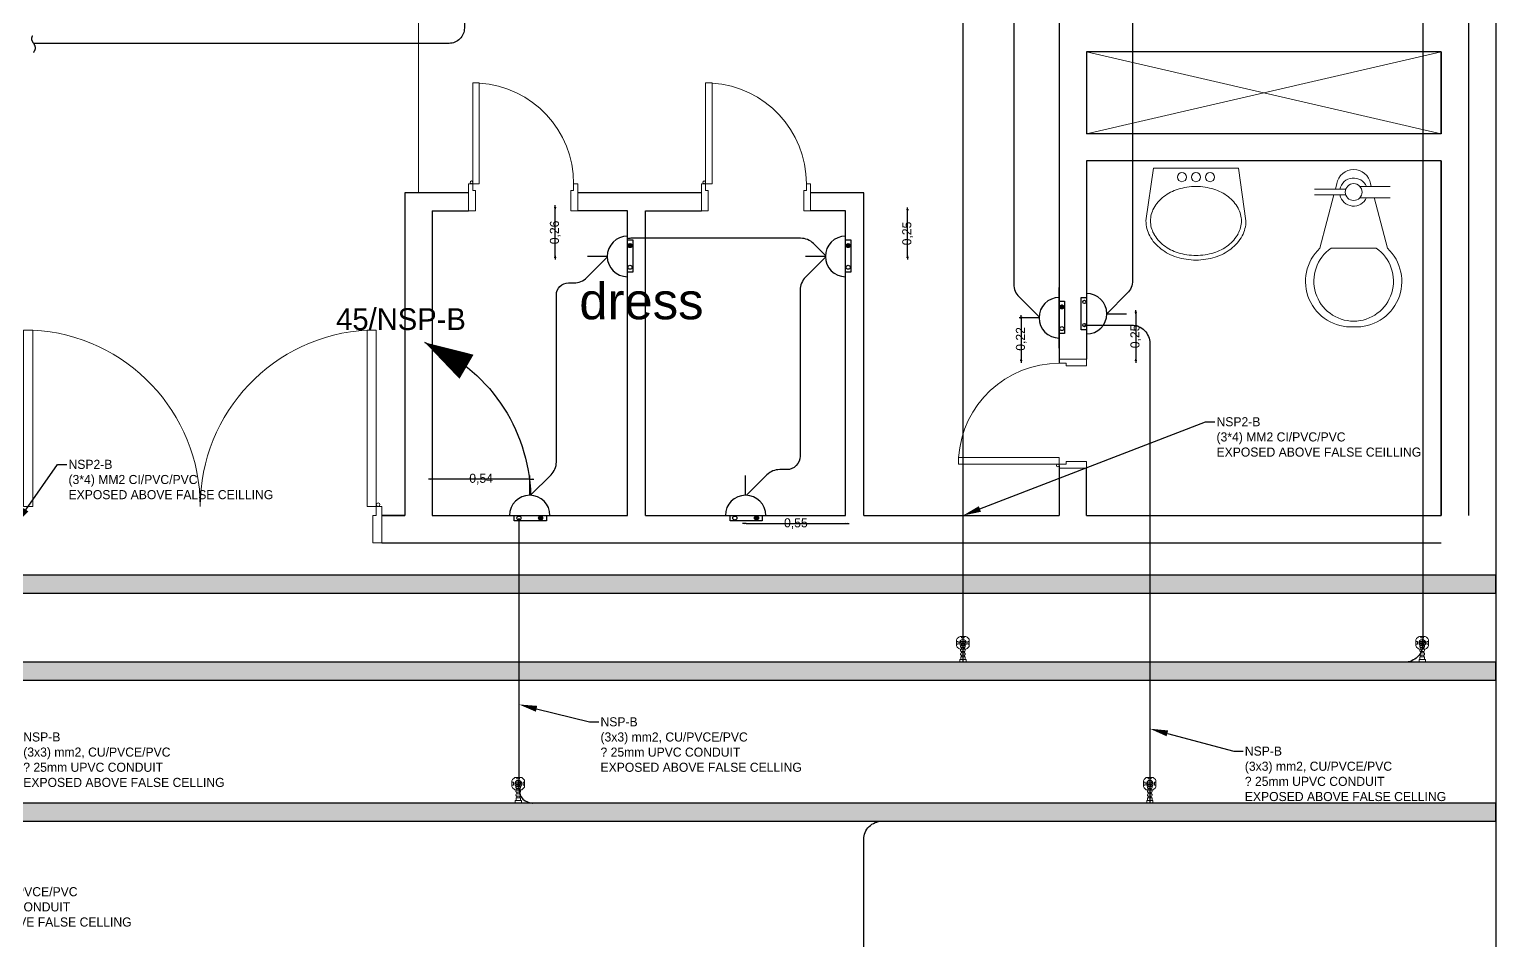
# Model space of a CAD drawing. Extents: x -1451 to 148, y -12854 to 856.
# Drawn here: x 86.36 to 94.46, y 355.94 to 360.95 of the extents above; entities that cross this region are included whole.
import ezdxf
from ezdxf import colors
from ezdxf.entities.mleader import LeaderData, LeaderLine
from ezdxf.enums import TextEntityAlignment as Align
from ezdxf.math import Vec2, Vec3

# ---------------------------------------------------------------- set-up
doc = ezdxf.new("R2010")
doc.units = 0
doc.header["$LTSCALE"] = 0.15
doc.linetypes.add('CONTINOUS', pattern=[0])
doc.linetypes.add('HIDDEN', pattern=[0.375, 0.25, -0.125])
doc.layers.get('0').update_dxf_attribs({"color": 252})
doc.layers.get('Defpoints').update_dxf_attribs({"color": 252})
for name, color, linetype in [('0 BDH', 252, 'Continuous'), ('0 NORMAL WIRING', 252, 'Continuous'), ('0 sockets', 252, 'Continuous'), ('0 TEXTT', 4, 'Continuous'), ('0 TRATS', 252, 'Continuous'), ('0 WIRING 3', 4, 'Continuous'), ('AUTOINCR', 7, 'Continuous'), ('bound', 252, 'Continuous'), ('CPTOOLS-TRAY', 1, 'Continuous'), ('d1', 252, 'Continuous'), ('E-SOCK', 2, 'Continuous'), ('TEXT', 3, 'Continuous'), ('WIRING', 4, 'Continuous')]:
    doc.layers.add(name, color=color, linetype=linetype)
for name, color, linetype, lineweight in [('0 DIM', 6, 'Continuous', 5), ('0 LEGEND', 140, 'Continuous', 0), ('anal', 252, 'Continuous', 20), ('DOOR', 252, 'Continuous', 20), ('EL-PULL BOX-50', 3, 'Continuous', 0), ('FIXT', 252, 'Continuous', 9), ('TMG-LC-ACCEORISE', 1, 'Continuous', 0), ('wall', 252, 'Continuous', 30), ('WC', 252, 'Continuous', 9)]:
    doc.layers.add(name, color=color, linetype=linetype, lineweight=lineweight)
doc.dimstyles.new('ISO-25', dxfattribs={"dimtxt": 0.05, "dimasz": 0.01, "dimexe": 0, "dimexo": 0, "dimtad": 0, "dimtoh": 1, "dimtxsty": 'Standard', "dimblk": 'CLOSED', "dimcen": 2.5, "dimse1": 1, "dimse2": 1, "dimclrd": 1, "dimadec": 0, "dimazin": 0, "dimtfac": 1, "dimtix": 1, "dimtmove": 1, "dimatfit": 0, "dimfxl": 1, "dimarcsym": 0})

# ---------------------------------------------------------------- blocks, each defined once
blk = doc.blocks.new('ARCH')
at = {"layer": 'anal'}
for p, q in [((88.5, 362.325), (88.5, 360.05)), ((94.125, 360.825), (92.175, 360.375)), ((92.175, 360.825), (94.125, 360.375))]:
    blk.add_line(p, q, dxfattribs=at)
at = {"layer": 'bound', "color": 2}
blk.add_lwpolyline([(91.9019, 377.3479), (94.4258, 377.3479), (94.4258, 312.7217), (-14.9939, 312.7217), (-14.9939, 377.0896), (94.6391, 377.0896)], dxfattribs=at)
at = {"layer": 'DOOR'}
for p, q in [((88.799, 360.655), (88.835, 360.655)), ((88.799, 360.1), (88.799, 360.655)), ((88.835, 360.655), (88.835, 360.1)), ((90.0796, 360.655), (90.1157, 360.655)), ((90.0796, 360.1), (90.0796, 360.655)), ((90.1157, 360.655), (90.1157, 360.1)), ((88.7765, 360.1), (88.7765, 359.95)), ((88.799, 360.1), (88.7765, 360.1)), ((88.799, 360.0625), (88.799, 360.1)), ((88.835, 360.1), (88.799, 360.1)), ((88.814, 360.0625), (88.799, 360.0625)), ((88.814, 359.95), (88.814, 360.0625)), ((89.339, 360.0625), (89.354, 360.0625)), ((89.339, 359.95), (89.339, 360.0625)), ((89.354, 360.0625), (89.354, 360.1)), ((89.354, 360.1), (89.3765, 360.1)), ((89.3765, 360.1), (89.3765, 359.95)), ((90.0571, 360.1), (90.0571, 359.95)), ((90.0796, 360.1), (90.0571, 360.1)), ((90.0796, 360.0625), (90.0796, 360.1)), ((90.1157, 360.1), (90.0796, 360.1)), ((90.0946, 360.0625), (90.0796, 360.0625)), ((90.0946, 359.95), (90.0946, 360.0625)), ((90.6196, 360.0625), (90.6346, 360.0625)), ((90.6196, 359.95), (90.6196, 360.0625)), ((90.6346, 360.0625), (90.6346, 360.1)), ((90.6346, 360.1), (90.6571, 360.1)), ((90.6571, 360.1), (90.6571, 359.95)), ((88.7765, 359.95), (88.814, 359.95)), ((89.3765, 359.95), (89.339, 359.95)), ((90.0571, 359.95), (90.0946, 359.95)), ((90.6571, 359.95), (90.6196, 359.95)), ((92.025, 359.1352), (92.175, 359.1352)), ((92.025, 359.1127), (92.025, 359.1352)), ((92.0625, 359.1127), (92.025, 359.1127)), ((92.0625, 359.0977), (92.0625, 359.1127)), ((92.175, 359.0977), (92.0625, 359.0977)), ((92.175, 359.1352), (92.175, 359.0977)), ((91.47, 358.5937), (92.025, 358.5937)), ((91.47, 358.5577), (91.47, 358.5937)), ((92.025, 358.5937), (92.025, 358.5577)), ((92.025, 358.5577), (91.47, 358.5577)), ((92.0625, 358.5577), (92.025, 358.5577)), ((92.025, 358.5577), (92.025, 358.5352)), ((92.025, 358.5352), (92.175, 358.5352)), ((92.0625, 358.5727), (92.0625, 358.5577)), ((92.175, 358.5727), (92.0625, 358.5727)), ((92.175, 358.5352), (92.175, 358.5727))]:
    blk.add_line(p, q, dxfattribs=at)
for points in [[(86.3287, 358.325), (86.3287, 359.295), (86.3787, 359.295), (86.3787, 358.325)], [(88.2687, 358.325), (88.2687, 359.295), (88.2187, 359.295), (88.2187, 358.325)], [(88.2687, 358.325), (88.2987, 358.325), (88.2987, 358.125), (88.2487, 358.125), (88.2487, 358.275), (88.2687, 358.275)]]:
    blk.add_lwpolyline(points, close=True, dxfattribs=at)
blk.add_circle((88.2787, 358.335), 0.01, dxfattribs=at)
for centre, start, end in [((86.3287, 358.325), 0, 87.04922), ((88.2713, 358.325), 92.95078, 180)]:
    blk.add_arc(centre, 0.9713, start, end, dxfattribs=at)
for centre, major_axis, start_param, end_param in [((88.799, 360.1), (-0.3924, 0.3924), 3.926991, 5.432806), ((90.0796, 360.1), (-0.3924, 0.3924), 3.926991, 5.432806), ((88.7915, 360.1075), (0.0053, 0.0053), 5.497787, 11.780972), ((90.0721, 360.1075), (0.0053, 0.0053), 5.497787, 11.780972), ((92.025, 358.5577), (-0.3924, 0.3924), -0.785398, 0.720417), ((92.0175, 358.5502), (0.0053, 0.0053), 0.785398, 7.068583)]:
    blk.add_ellipse(centre, major_axis=major_axis, ratio=1, start_param=start_param, end_param=end_param, dxfattribs=at)
at = {"layer": 'FIXT'}
for p, q in [((92.5017, 359.8951), (92.5428, 360.186)), ((92.5428, 360.186), (93.0106, 360.186)), ((93.0517, 359.8951), (93.0106, 360.186))]:
    blk.add_line(p, q, dxfattribs=at)
for centre in [(92.6993, 360.1363), (92.7767, 360.1363), (92.854, 360.1363)]:
    blk.add_circle(centre, 0.025, dxfattribs=at)
for centre, radius, start, end in [((92.7553, 359.8246), 0.257, 107.45924, 127.2098), ((92.7767, 359.7567), 0.3282, 90, 107.45924), ((92.7767, 359.7567), 0.3282, 72.54076, 90), ((92.798, 359.8246), 0.257, 52.7902, 72.54076), ((92.7226, 359.8677), 0.2029, 127.2098, 151.38698), ((92.8307, 359.8677), 0.2029, 28.61302, 52.7902), ((92.6724, 359.8951), 0.1707, 180, 208.61302), ((92.6724, 359.8951), 0.1457, 151.38698, 180), ((92.6724, 359.8951), 0.1457, 180, 208.61302), ((92.8809, 359.8951), 0.1457, 0, 28.61302), ((92.8809, 359.8951), 0.1457, 331.38698, 360), ((92.8809, 359.8951), 0.1707, 331.38698, 360), ((92.7226, 359.9224), 0.2279, 208.61302, 232.7902), ((92.7226, 359.9224), 0.2029, 208.61302, 232.7902), ((92.8307, 359.9224), 0.2029, 307.2098, 331.38698), ((92.8307, 359.9224), 0.2279, 307.2098, 331.38698), ((92.7553, 359.9655), 0.282, 232.7902, 252.54076), ((92.7553, 359.9655), 0.257, 232.7902, 252.54076), ((92.798, 359.9655), 0.257, 287.45924, 307.2098), ((92.798, 359.9655), 0.282, 287.45924, 307.2098), ((92.7767, 360.0334), 0.3532, 252.54076, 270), ((92.7767, 360.0334), 0.3282, 252.54076, 270), ((92.7767, 360.0334), 0.3282, 270, 287.45924), ((92.7767, 360.0334), 0.3532, 270, 287.45924)]:
    blk.add_arc(centre, radius, start, end, dxfattribs=at)
at = {"layer": 'wall'}
for p, q in [((94.275, 362.925), (94.275, 358.275)), ((92.025, 361.602), (92.025, 359.1127)), ((92.175, 360.825), (92.175, 360.375)), ((94.125, 360.825), (92.175, 360.825)), ((94.125, 360.825), (94.125, 360.375)), ((94.125, 360.375), (94.125, 360.825)), ((94.125, 360.375), (94.125, 360.825)), ((94.125, 360.375), (92.175, 360.375)), ((94.125, 360.225), (92.175, 360.225)), ((92.175, 360.225), (92.175, 359.1352)), ((94.125, 358.275), (94.125, 360.225)), ((94.125, 358.275), (94.125, 360.225)), ((94.125, 360.225), (94.125, 358.275)), ((94.125, 360.225), (94.125, 358.275)), ((88.7767, 360.05), (88.425, 360.05)), ((88.425, 360.05), (88.425, 358.275)), ((90.0571, 360.05), (89.3765, 360.05)), ((90.95, 360.05), (90.6571, 360.05)), ((90.95, 358.275), (90.95, 360.05)), ((88.575, 359.95), (88.575, 358.275)), ((88.575, 359.95), (88.7765, 359.95)), ((89.65, 359.95), (89.3765, 359.95)), ((89.65, 358.275), (89.65, 359.95)), ((89.75, 358.275), (89.75, 359.95)), ((89.75, 359.95), (90.0571, 359.95)), ((90.85, 359.95), (90.6571, 359.95)), ((90.85, 358.275), (90.85, 359.95)), ((94.125, 358.275), (94.125, 359.925)), ((92.025, 358.5502), (92.025, 358.275)), ((92.175, 358.275), (92.175, 358.5352)), ((88.425, 358.275), (88.2987, 358.275)), ((88.2987, 358.275), (88.425, 358.275)), ((88.575, 358.275), (89.65, 358.275)), ((88.575, 358.275), (89.65, 358.275)), ((89.75, 358.275), (90.85, 358.275)), ((89.75, 358.275), (90.85, 358.275)), ((90.95, 358.275), (92.025, 358.275)), ((90.95, 358.275), (92.025, 358.275)), ((92.175, 358.275), (94.125, 358.275)), ((92.175, 358.275), (94.125, 358.275)), ((88.2987, 358.125), (94.125, 358.125)), ((88.2987, 358.125), (89.325, 358.125)), ((89.475, 358.125), (94.125, 358.125))]:
    blk.add_line(p, q, dxfattribs=at)
at = {"layer": 'WC'}
for p, q in [((93.6008, 360.0696), (93.4278, 360.0696)), ((93.5514, 360.1005), (93.5433, 360.0694)), ((93.6781, 360.0851), (93.8448, 360.0851)), ((93.7367, 360.1005), (93.7408, 360.0847)), ((93.4278, 360.0387), (93.6008, 360.0387)), ((93.5352, 360.0385), (93.4587, 359.7453)), ((93.8448, 360.0233), (93.6786, 360.0233)), ((93.7568, 360.0235), (93.8294, 359.7453)), ((93.5205, 359.7453), (93.7676, 359.7453))]:
    blk.add_line(p, q, dxfattribs=at)
blk.add_circle((93.644, 360.0542), 0.0463, dxfattribs=at)
for centre, radius, start, end in [((93.644, 360.0835), 0.0942, 10.38886, 169.6111), ((93.644, 360.0542), 0.0772, 22.85047, 168.577), ((93.644, 360.0542), 0.0772, 191.8763, 336.5863), ((93.6293, 359.5625), 0.25, 133.0172, 273.38), ((93.6452, 359.5639), 0.2201, 124.5054, 269.7), ((93.6429, 359.5639), 0.2201, 270.3, 55.49457), ((93.6588, 359.5625), 0.25, 266.62, 46.98278)]:
    blk.add_arc(centre, radius, start, end, dxfattribs=at)
at = {"layer": 'd1', "insert": (89.3852, 359.5545), "char_height": 0.2, "width": 2.4256, "attachment_point": 1}
blk.add_mtext('{\\fArial|b0|i0|c0|p34;dress}', dxfattribs=at)
blk = doc.blocks.new('s')
at = {"layer": '0 BDH', "linetype": 'ByBlock'}
h = blk.add_hatch(dxfattribs=at)
h.set_pattern_fill('ANGLE', color=2)
h.set_pattern_definition([(0, (-147.759, -393.318), (0, 6.985), [5.08, -1.905]), (90, (-147.759, -393.318), (-6.985, 4e-16), [5.08, -1.905])])
h.paths.add_polyline_path([(0.0729, 0.0022, 1), (0.0545, 0.0022, 1)])
at = {"layer": '0 BDH', "color": 6, "linetype": 'ByBlock'}
blk.add_lwpolyline([(-0.0887, 0.015), (0.0887, 0.015), (0.0887, -0.015), (-0.0887, -0.015)], close=True, dxfattribs=at)
for centre in [(-0.0637, 0.0022), (0.0637, 0.0022)]:
    blk.add_circle(centre, 0.00918, dxfattribs=at)
blk = doc.blocks.new('WATHERPROOF SOCKER S.PH')
at = {"layer": 'E-SOCK', "color": 6}
for p, q in [((0, 0.1114), (0, 0.2201)), ((-0.1671, 0), (0.1671, 0))]:
    blk.add_line(p, q, dxfattribs=at)
blk.add_arc((0, 0), 0.1114, 0, 180, dxfattribs=at)
at = {"layer": '0 BDH', "color": 6, "linetype": 'ByBlock'}
blk.add_blockref('s', (-0.0007, -0.0144), dxfattribs=at)
blk = doc.blocks.new('*U293')
at = {"linetype": 'ByBlock'}
h = blk.add_hatch(dxfattribs=at)
h.set_pattern_fill('ANGLE', color=2)
h.set_pattern_definition([(0, (-301.6926, 2.516), (0, 6.985), [5.08, -1.905]), (90, (-301.6926, 2.516), (-6.985, 4e-16), [5.08, -1.905])])
h.paths.add_polyline_path([(87, -25, 1), (127, -25, 1)])
at = {"color": 6, "linetype": 'ByBlock'}
blk.add_lwpolyline([(-154, 0), (164, 0), (164, -52), (-154, -52)], close=True, dxfattribs=at)
for centre in [(-107, -25), (107, -25)]:
    blk.add_circle(centre, 20.1, dxfattribs=at)
at = {"layer": 'E-SOCK'}
for p, q in [((0, 200), (0, 395)), ((-300, 0), (300, 0))]:
    blk.add_line(p, q, dxfattribs=at)
blk.add_arc((0, 0), 200, 0, 180, dxfattribs=at)
blk = doc.blocks.new('*U64')
at = {"transparency": 33554687}
blk.add_line((-558.4, 70.7), (-626.2, 129.6), dxfattribs=at)
blk.add_lwpolyline([(-626.2, 129.6, 0, 96, 0), (-492.9, 30.1, 96, 96, 0)], format="xyseb", dxfattribs=at)
at = {"ltscale": 0.2, "transparency": 33554687}
blk.add_arc((-214.3, 542.2), 583, 225.0509, 291.5678, dxfattribs=at)
blk = doc.blocks.new('N')
at = {"layer": 'TEXT', "transparency": 33554687, "xscale": -0.0016, "yscale": 0.0016, "zscale": 0.0016, "rotation": 68.01807446485657}
blk.add_blockref('*U64', (0, 0), dxfattribs=at)
blk = doc.blocks.new('*U204')
at = {"layer": 'CPTOOLS-TRAY'}
h = blk.add_hatch(dxfattribs=at)
h.set_pattern_fill('HEX', color=0, scale=0.005)
h.paths.add_polyline_path([(0.05, 29.2286), (-0.05, 29.2286), (-0.05, 0), (0.05, 0)])
at = {"layer": 'CPTOOLS-TRAY', "color": 0}
blk.add_lwpolyline([(0.05, 29.2286), (-0.05, 29.2286), (-0.05, 0), (0.05, 0)], close=True, dxfattribs=at)
blk = doc.blocks.new('K7X7X1U5B4')
at = {"layer": '0 TRATS', "color": 0, "linetype": 'ByBlock', "rotation": 90}
blk.add_blockref('*U204', (94.4258, 357.8975), dxfattribs=at)
blk = doc.blocks.new('*U238')
at = {"layer": 'CPTOOLS-TRAY'}
h = blk.add_hatch(dxfattribs=at)
h.set_pattern_fill('HEX', color=0, scale=0.005)
h.paths.add_polyline_path([(0.05, 29.9973), (-0.05, 29.9973), (-0.05, 0), (0.05, 0)])
at = {"layer": 'CPTOOLS-TRAY', "color": 0}
blk.add_lwpolyline([(0.05, 29.9973), (-0.05, 29.9973), (-0.05, 0), (0.05, 0)], close=True, dxfattribs=at)
blk = doc.blocks.new('C5A2A8X4T8')
at = {"layer": '0 TRATS', "color": 0, "linetype": 'ByBlock', "rotation": 90}
blk.add_blockref('*U238', (94.4258, 357.4188), dxfattribs=at)
blk = doc.blocks.new('*U257')
at = {"layer": 'CPTOOLS-TRAY'}
h = blk.add_hatch(dxfattribs=at)
h.set_pattern_fill('HEX', color=0, scale=0.005)
h.paths.add_polyline_path([(0.05, 30.6426), (-0.05, 30.6426), (-0.05, 0), (0.05, 0)])
at = {"layer": 'CPTOOLS-TRAY', "color": 0}
blk.add_lwpolyline([(0.05, 30.6426), (-0.05, 30.6426), (-0.05, 0), (0.05, 0)], close=True, dxfattribs=at)
blk = doc.blocks.new('W2J0O4G0K3')
at = {"layer": '0 TRATS', "color": 0, "linetype": 'ByBlock', "rotation": 90}
blk.add_blockref('*U257', (94.4258, 356.6437), dxfattribs=at)
blk = doc.blocks.new('endtick', base_point=(-3267.27, -69559.4))
at = {"layer": 'WIRING', "color": 2, "linetype": 'HIDDEN'}
blk.add_spline([(-3267.27, -69509.4), (-3276.985, -69534.4), (-3267.27, -69559.4), (-3256.425, -69584.4), (-3267.27, -69609.4)], degree=3, dxfattribs=at)
blk = doc.blocks.new('JUNCTION BOX 2')
at = {"layer": 'TMG-LC-ACCEORISE', "color": 1, "ltscale": 0.4}
blk.add_lwpolyline([(-27, -85), (27, -85, 0.198912), (40, -79), (54, -66, 0.198912), (59, -53), (59, 2, 0.198912), (54, 15), (40, 28, 0.198912), (27, 34), (-27, 34, 0.198912), (-40, 28), (-54, 15, 0.198912), (-60, 2), (-60, -25), (-60, -53, 0.198912), (-54, -66), (-40, -79, 0.198912)], format="xyb", close=True, dxfattribs=at)
for points in [[(-14, 34), (12, 34), (12, 20), (-14, 20)], [(-60, -12), (-60, -39), (-45, -39), (-45, -12)], [(-14, -85), (12, -85), (12, -71), (-14, -71)], [(59, -12), (59, -39), (45, -39), (45, -12)]]:
    blk.add_lwpolyline(points, close=True, dxfattribs=at)
at = {"layer": 'TMG-LC-ACCEORISE', "color": 1}
for points in [[(0, 7), (0, -58)], [(-32, -25), (32, -25)]]:
    blk.add_lwpolyline(points, dxfattribs=at)
blk.add_circle((0, -25), 32.2, dxfattribs=at)
blk = doc.blocks.new('EMT CON. ADAPTER')
at = {"linetype": 'CONTINOUS'}
for points in [[(-60, 25), (-60, -25), (-30, -25), (-30, 25)], [(0, 35), (-30, 35), (-30, -35), (0, -35)]]:
    blk.add_lwpolyline(points, close=True, dxfattribs=at)
blk = doc.blocks.new('WERG')
at = {"layer": '0 LEGEND', "color": 1, "ltscale": 0.05}
for p, q in [((-43, 16), (-43, -16)), ((-27, 26), (-33, 26)), ((-17, 17), (0, 17)), ((-17, -16), (-17, 16)), ((-33, -26), (-27, -26)), ((-17, -17), (0, -17))]:
    blk.add_line(p, q, dxfattribs=at)
for centre, start, end in [((-33, 16), 90.0002, 180.0002), ((-27, 16), 0.0002, 90.0002), ((-33, -16), 180.0002, 270.0002), ((-27, -16), 270.0002, 0.0002)]:
    blk.add_arc(centre, 10, start, end, dxfattribs=at)
blk = doc.blocks.new('*U304')
at = {"layer": '0 LEGEND', "ltscale": 0.05}
for p in [(-189, 0), (-146, 0), (-103, 0), (-60, 0)]:
    blk.add_blockref('WERG', p, dxfattribs=at)
at = {"layer": '0 LEGEND', "ltscale": 0.05, "xscale": -1, "rotation": 180}
blk.add_blockref('EMT CON. ADAPTER', (0, 0), dxfattribs=at)
blk = doc.blocks.new('DD')
at = {"layer": 'EL-PULL BOX-50', "extrusion": (-3.54521e-15, -0.013854, 0.999904), "xscale": -0.002311763713811701, "yscale": 0.002311763713811701, "zscale": 0.002311763713811699, "rotation": 180}
blk.add_blockref('JUNCTION BOX 2', (0, 0.367, -0.001), dxfattribs=at)
at = {"layer": 'EL-PULL BOX-50', "xscale": -0.001964999156739888, "yscale": 0.001964999156739888, "zscale": 0.001964999156739888, "rotation": 90}
blk.add_blockref('*U304', (0, 0), dxfattribs=at)
blk = doc.blocks.new('_Closed')
at = {"color": 0, "linetype": 'ByBlock', "lineweight": -2}
for p, q in [((-1, 0.17), (0, 0)), ((-1, 0.17), (-1, -0.17)), ((0, 0), (-1, -0.17)), ((0, 0), (-1, 0))]:
    blk.add_line(p, q, dxfattribs=at)
blk = doc.blocks.new('*D330')
at = {"layer": '0 DIM', "color": 1, "linetype": 'ByBlock', "lineweight": -2, "transparency": 16777216}
for p, q in [((92.4456, 359.3952), (92.4456, 359.4052)), ((92.4456, 359.3852), (92.4456, 359.1352)), ((92.4456, 359.1252), (92.4456, 359.1152))]:
    blk.add_line(p, q, dxfattribs=at)
at = {"layer": 'Defpoints', "color": 0, "linetype": 'ByBlock', "transparency": 16777216}
for p in [(92.1606, 359.3852), (92.1606, 359.1352), (92.4456, 359.1352)]:
    blk.add_point(p, dxfattribs=at)
at = {"layer": '0 DIM', "color": 1, "linetype": 'ByBlock', "lineweight": -2, "transparency": 16777216, "xscale": 0.01, "yscale": 0.01, "zscale": 0.01}
for p, rotation in [((92.4456, 359.3852), 270), ((92.4456, 359.1352), 90)]:
    blk.add_blockref('_Closed', p, dxfattribs=dict(at, rotation=rotation))
at = {"layer": '0 DIM', "color": 0, "linetype": 'ByBlock', "transparency": 16777216, "insert": (92.4456, 359.2602), "char_height": 0.05, "attachment_point": 5, "rotation": 90}
blk.add_mtext('0,25', dxfattribs=at)
blk = doc.blocks.new('*D331')
at = {"layer": '0 DIM', "color": 1, "linetype": 'ByBlock', "lineweight": -2, "transparency": 16777216}
for p, q in [((91.8159, 359.3676), (91.8159, 359.3776)), ((91.8159, 359.3576), (91.8159, 359.1352)), ((91.8159, 359.1252), (91.8159, 359.1152))]:
    blk.add_line(p, q, dxfattribs=at)
at = {"layer": 'Defpoints', "color": 0, "linetype": 'ByBlock', "transparency": 16777216}
for p in [(92.0394, 359.3576), (91.8159, 359.1352), (92.0394, 359.1352)]:
    blk.add_point(p, dxfattribs=at)
at = {"layer": '0 DIM', "color": 1, "linetype": 'ByBlock', "lineweight": -2, "transparency": 16777216, "xscale": 0.01, "yscale": 0.01, "zscale": 0.01}
for p, rotation in [((91.8159, 359.3576), 270), ((91.8159, 359.1352), 90)]:
    blk.add_blockref('_Closed', p, dxfattribs=dict(at, rotation=rotation))
at = {"layer": '0 DIM', "color": 0, "linetype": 'ByBlock', "transparency": 16777216, "insert": (91.8159, 359.2464), "char_height": 0.05, "attachment_point": 5, "rotation": 90}
blk.add_mtext('0,22', dxfattribs=at)
blk = doc.blocks.new('*D332')
at = {"layer": '0 DIM', "color": 1, "linetype": 'ByBlock', "lineweight": -2, "transparency": 16777216}
for p, q in [((91.1909, 359.96), (91.1909, 359.97)), ((91.1909, 359.7027), (91.1909, 359.95)), ((91.1909, 359.6927), (91.1909, 359.6827))]:
    blk.add_line(p, q, dxfattribs=at)
at = {"layer": 'Defpoints', "color": 0, "linetype": 'ByBlock', "transparency": 16777216}
for p in [(90.85, 359.95), (91.1909, 359.95), (90.8645, 359.7027)]:
    blk.add_point(p, dxfattribs=at)
at = {"layer": '0 DIM', "color": 1, "linetype": 'ByBlock', "lineweight": -2, "transparency": 16777216, "xscale": 0.01, "yscale": 0.01, "zscale": 0.01}
for p, rotation in [((91.1909, 359.95), 270), ((91.1909, 359.7027), 90)]:
    blk.add_blockref('_Closed', p, dxfattribs=dict(at, rotation=rotation))
at = {"layer": '0 DIM', "color": 0, "linetype": 'ByBlock', "transparency": 16777216, "insert": (91.1909, 359.8263), "char_height": 0.05, "attachment_point": 5, "rotation": 90}
blk.add_mtext('0,25', dxfattribs=at)
blk = doc.blocks.new('*D333')
at = {"layer": '0 DIM', "color": 1, "linetype": 'ByBlock', "lineweight": -2, "transparency": 16777216}
for p, q in [((90.2927, 358.2305), (90.2827, 358.2305)), ((90.3027, 358.2305), (90.85, 358.2305)), ((90.86, 358.2305), (90.87, 358.2305))]:
    blk.add_line(p, q, dxfattribs=at)
at = {"layer": 'Defpoints', "color": 0, "linetype": 'ByBlock', "transparency": 16777216}
for p in [(90.85, 358.275), (90.3027, 358.2605), (90.85, 358.2305)]:
    blk.add_point(p, dxfattribs=at)
at = {"layer": '0 DIM', "color": 1, "linetype": 'ByBlock', "lineweight": -2, "transparency": 16777216, "xscale": 0.01, "yscale": 0.01, "zscale": 0.01}
blk.add_blockref('_Closed', (90.3027, 358.2305), dxfattribs=at)
at = {"layer": '0 DIM', "color": 1, "linetype": 'ByBlock', "lineweight": -2, "transparency": 16777216, "xscale": 0.01, "yscale": 0.01, "zscale": 0.01, "rotation": 180}
blk.add_blockref('_Closed', (90.85, 358.2305), dxfattribs=at)
at = {"layer": '0 DIM', "color": 0, "linetype": 'ByBlock', "transparency": 16777216, "insert": (90.5763, 358.2305), "char_height": 0.05, "attachment_point": 5}
blk.add_mtext('0,55', dxfattribs=at)
blk = doc.blocks.new('*D334')
at = {"layer": '0 DIM', "color": 1, "linetype": 'ByBlock', "lineweight": -2, "transparency": 16777216}
for p, q in [((89.253, 359.9717), (89.253, 359.9817)), ((89.253, 359.7027), (89.253, 359.9617)), ((89.253, 359.6927), (89.253, 359.6827))]:
    blk.add_line(p, q, dxfattribs=at)
at = {"layer": 'Defpoints', "color": 0, "linetype": 'ByBlock', "transparency": 16777216}
for p in [(89.253, 359.9617), (89.6645, 359.9617), (89.6645, 359.7027)]:
    blk.add_point(p, dxfattribs=at)
at = {"layer": '0 DIM', "color": 1, "linetype": 'ByBlock', "lineweight": -2, "transparency": 16777216, "xscale": 0.01, "yscale": 0.01, "zscale": 0.01}
for p, rotation in [((89.253, 359.9617), 270), ((89.253, 359.7027), 90)]:
    blk.add_blockref('_Closed', p, dxfattribs=dict(at, rotation=rotation))
at = {"layer": '0 DIM', "color": 0, "linetype": 'ByBlock', "transparency": 16777216, "insert": (89.253, 359.8322), "char_height": 0.05, "attachment_point": 5, "rotation": 90}
blk.add_mtext('0,26', dxfattribs=at)
blk = doc.blocks.new('*D335')
at = {"layer": '0 DIM', "color": 1, "linetype": 'ByBlock', "lineweight": -2, "transparency": 16777216}
for p, q in [((88.565, 358.4753), (88.555, 358.4753)), ((89.1152, 358.4753), (88.575, 358.4753)), ((89.1252, 358.4753), (89.1352, 358.4753))]:
    blk.add_line(p, q, dxfattribs=at)
at = {"layer": 'Defpoints', "color": 0, "linetype": 'ByBlock', "transparency": 16777216}
for p in [(88.575, 358.4753), (88.575, 358.275), (89.1152, 358.2605)]:
    blk.add_point(p, dxfattribs=at)
at = {"layer": '0 DIM', "color": 1, "linetype": 'ByBlock', "lineweight": -2, "transparency": 16777216, "xscale": 0.01, "yscale": 0.01, "zscale": 0.01}
blk.add_blockref('_Closed', (88.575, 358.4753), dxfattribs=at)
at = {"layer": '0 DIM', "color": 1, "linetype": 'ByBlock', "lineweight": -2, "transparency": 16777216, "xscale": 0.01, "yscale": 0.01, "zscale": 0.01, "rotation": 180}
blk.add_blockref('_Closed', (89.1152, 358.4753), dxfattribs=at)
at = {"layer": '0 DIM', "color": 0, "linetype": 'ByBlock', "transparency": 16777216, "insert": (88.8451, 358.4753), "char_height": 0.05, "attachment_point": 5}
blk.add_mtext('0,54', dxfattribs=at)

msp = doc.modelspace()

# ---------------------------------------------------------------- linework, layer by layer
at = {"layer": '0 NORMAL WIRING', "color": 3}
for points in [[(91.5951, 362.0723), (91.675, 362.0723, -0.414214), (91.775, 361.9723), (91.775, 359.5478, 0.198912), (91.8043, 359.4771), (91.9137, 359.3676)], [(92.2864, 361.3745), (92.3985, 361.2624, -0.198912), (92.4278, 361.1917), (92.4278, 359.568, -0.198912), (92.3985, 359.4973), (92.2864, 359.3852)], [(88.6114, 361.1875), (88.7235, 361.0754, -0.198912), (88.7528, 361.0047), (88.7528, 360.956, -0.414214), (88.6686, 360.8719), (86.3842, 360.8719)], [(90.7387, 359.705), (90.673, 359.7707, 0.198912), (90.6023, 359.8), (89.6752, 359.8, 0.063666), (89.65, 359.7968, 0.063666)], [(89.1175, 358.3863), (89.2296, 358.4984, 0.198912), (89.2589, 358.5691), (89.2589, 359.4879, -0.414214), (89.3253, 359.5543), (89.3558, 359.5543, 0.198912), (89.4266, 359.5836), (89.5387, 359.6957)], [(90.7387, 359.6957), (90.6293, 359.5863, 0.198912), (90.6, 359.5156), (90.6, 358.6017, -0.414214), (90.526, 358.5277), (90.4878, 358.5277, 0.198912), (90.4171, 358.4984), (90.305, 358.3863)]]:
    msp.add_lwpolyline(points, format="xyb", dxfattribs=at)
at = {"layer": '0 sockets', "color": 4, "linetype": 'ByBlock'}
for points in [[(89.9544, 366.2666), (91.3951, 366.2666, -0.414214), (91.4951, 366.1666), (91.4951, 357.4688)], [(93.6294, 366.2666), (93.925, 366.2666, -0.414214), (94.025, 366.1666), (94.025, 357.5688, -0.414214), (93.925, 357.4688), (93.8317, 357.4688)]]:
    msp.add_lwpolyline(points, format="xyb", dxfattribs=at)
at = {"layer": '0 sockets', "color": 1, "linetype": 'ByBlock'}
for points in [[(92.1628, 359.3222), (92.4228, 359.3222, -0.414214), (92.5228, 359.2222), (92.5228, 356.6937)], [(89.0527, 358.2613), (89.0527, 356.7696, 0.414214), (89.1286, 356.6937), (89.1294, 356.6937)], [(91.1797, 351.6728), (91.05, 351.6728, -0.414214), (90.95, 351.7728), (90.95, 356.4937, -0.414214), (91.05, 356.5937), (91.0879, 356.5937)]]:
    msp.add_lwpolyline(points, format="xyb", dxfattribs=at)

# ---------------------------------------------------------------- block references
at = {"layer": '0 BDH', "color": 6, "linetype": 'ByBlock', "rotation": 45.00000000001058}
msp.add_blockref('N', (89.1175, 358.3863), dxfattribs=at)
at = {"layer": '0 sockets', "color": 3}
msp.add_blockref('ARCH', (0, 0), dxfattribs=at)
at = {"layer": '0 sockets', "color": 3, "xscale": 0.0005570000000000001, "yscale": 0.0005570000000000001, "zscale": 0.0005570000000000001, "rotation": 90}
for p in [(89.65, 359.7), (90.85, 359.7), (92.025, 359.3627)]:
    msp.add_blockref('*U293', p, dxfattribs=at)
at = {"layer": '0 sockets', "color": 3, "rotation": 270}
msp.add_blockref('WATHERPROOF SOCKER S.PH', (92.175, 359.3852), dxfattribs=at)
at = {"layer": '0 sockets', "color": 3}
for p, xscale, yscale, zscale in [((89.1125, 358.275), 0.000557, 0.000557, 0.000557), ((90.3, 358.275), 0.0005570000000000001, 0.0005570000000000001, 0.0005570000000000001)]:
    msp.add_blockref('*U293', p, dxfattribs=dict(at, xscale=xscale, yscale=yscale, zscale=zscale))
at = {"layer": '0 TRATS', "color": 1, "linetype": 'ByBlock'}
msp.add_blockref('W2J0O4G0K3', (0, 0), dxfattribs=at)
at = {"layer": '0 TRATS', "color": 4, "linetype": 'ByBlock'}
msp.add_blockref('C5A2A8X4T8', (0, 0), dxfattribs=at)
at = {"layer": '0 TRATS', "color": 6, "linetype": 'ByBlock'}
msp.add_blockref('K7X7X1U5B4', (0, 0), dxfattribs=at)
at = {"layer": '0 WIRING 3', "color": 6, "linetype": 'ByBlock', "xscale": 0.001, "yscale": 0.001, "zscale": 0.001, "rotation": 179.9999999999972}
msp.add_blockref('endtick', (86.3842, 360.8719), dxfattribs=at)
at = {"layer": '0 WIRING 3', "color": 6, "linetype": 'ByBlock', "xscale": 0.25, "yscale": 0.25, "zscale": 0.25}
for p in [(91.4951, 357.4688), (94.0212, 357.4688), (89.0496, 356.6937), (92.5228, 356.6937)]:
    msp.add_blockref('DD', p, dxfattribs=at)

# ---------------------------------------------------------------- texts
at = {"layer": 'AUTOINCR', "color": 1, "linetype": 'ByBlock'}
msp.add_text('45/NSP-B', height=0.12, dxfattribs=at).set_placement((88.0477, 359.2593), align=Align.BOTTOM_LEFT)

# ---------------------------------------------------------------- dimensions: what is measured, and where the dimension line sits
at = {"layer": '0 DIM', "color": 6, "linetype": 'ByBlock'}
for base, p1, p2, picture, middle in [((89.253, 359.9617), (89.6645, 359.7027), (89.6645, 359.9617), '*D334', (89.253, 359.8322)), ((91.1909, 359.95), (90.8645, 359.7027), (90.85, 359.95), '*D332', (91.1909, 359.8263)), ((92.4456, 359.1352), (92.1606, 359.3852), (92.1606, 359.1352), '*D330', (92.4456, 359.2602)), ((91.8159, 359.1352), (92.0394, 359.3576), (92.0394, 359.1352), '*D331', (91.8159, 359.2464))]:
    dim = msp.add_linear_dim(base=base, p1=p1, p2=p2, angle=90, dimstyle='ISO-25', dxfattribs=at)
    dim.commit()
    dim.dimension.update_dxf_attribs({"geometry": picture, "text_midpoint": middle})
for base, p1, p2, picture, middle in [((88.575, 358.4753), (89.1152, 358.2605), (88.575, 358.275), '*D335', (88.8451, 358.4753)), ((90.85, 358.2305), (90.3027, 358.2605), (90.85, 358.275), '*D333', (90.5763, 358.2305))]:
    dim = msp.add_linear_dim(base=base, p1=p1, p2=p2, dimstyle='ISO-25', dxfattribs=at)
    dim.commit()
    dim.dimension.update_dxf_attribs({"geometry": picture, "text_midpoint": middle})

# ---------------------------------------------------------------- leaders
at = {"layer": '0 TEXTT', "color": 6, "linetype": 'ByBlock'}
ml = msp.add_multileader_mtext('Standard', dxfattribs=at)
ml.set_content('{\\C4;NSP2-B\\P(3*4) MM2 CI/PVC/PVC\\PEXPOSED ABOVE FALSE CEILLING}', color=6)
ml.set_leader_properties(color=4)
ml.build(insert=Vec2(0, 0))
ml.multileader.update_dxf_attribs({"text_right_attachment_type": 6, "dogleg_length": 0.05, "arrow_head_size": 0.1})
ctx = ml.context
ctx.base_point, ctx.char_height, ctx.arrow_head_size, ctx.landing_gap_size = Vec3(92.8797, 358.7908), 0.05, 0.1, 0.01
ctx.right_attachment = 6
notes = []
notes.append((ctx, [(0, (1, 1, 0), (92.8297, 358.7908), (1, 0), 0.05, [(0, [(91.4951, 358.275)], 0, [])])]))
ctx.mtext.insert, ctx.mtext.width, ctx.mtext.flow_direction = Vec3(92.8897, 358.8158), 2.662326, 5
ml = msp.add_multileader_mtext('Standard', dxfattribs=at)
ml.set_content('{\\C4;NSP2-B\\P(3*4) MM2 CI/PVC/PVC\\PEXPOSED ABOVE FALSE CEILLING}', color=6)
ml.set_leader_properties(color=4)
ml.build(insert=Vec2(0, 0))
ml.multileader.update_dxf_attribs({"text_right_attachment_type": 6, "dogleg_length": 0.05, "arrow_head_size": 0.1})
ctx = ml.context
ctx.base_point, ctx.char_height, ctx.arrow_head_size, ctx.landing_gap_size = Vec3(86.5658, 358.5566), 0.05, 0.1, 0.01
ctx.right_attachment = 6
notes.append((ctx, [(0, (1, 1, 0), (86.5158, 358.5566), (1, 0), 0.05, [(0, [(86.2842, 358.225)], 0, [])])]))
ctx.mtext.insert, ctx.mtext.width, ctx.mtext.flow_direction = Vec3(86.5758, 358.5816), 2.662326, 5
at = {"layer": '0 TEXTT', "color": 1, "linetype": 'ByBlock'}
ml = msp.add_multileader_mtext('Standard', dxfattribs=at)
ml.set_content('NSP-B \\P(3x3) mm2, CU/PVCE/PVC\\P? 25mm UPVC CONDUIT\\PEXPOSED ABOVE FALSE CELLING', color=6)
ml.set_leader_properties(color=4)
ml.build(insert=Vec2(0, 0))
ml.multileader.update_dxf_attribs({"text_right_attachment_type": 6, "dogleg_length": 0.05, "arrow_head_size": 0.1})
ctx = ml.context
ctx.base_point, ctx.char_height, ctx.arrow_head_size, ctx.landing_gap_size = Vec3(86.3168, 357.0573), 0.05, 0.1, 0.01
ctx.right_attachment = 6
notes.append((ctx, [(0, (1, 1, 0), (86.2668, 357.0573), (1, 0), 0.05, [(0, [(85.9386, 357.2304)], 0, [])])]))
ctx.mtext.insert, ctx.mtext.width, ctx.mtext.flow_direction = Vec3(86.3268, 357.0823), 6.216, 5
ml = msp.add_multileader_mtext('Standard', dxfattribs=at)
ml.set_content('NSP-B \\P(3x3) mm2, CU/PVCE/PVC\\P? 25mm UPVC CONDUIT\\PEXPOSED ABOVE FALSE CELLING', color=6)
ml.set_leader_properties(color=4)
ml.build(insert=Vec2(0, 0))
ml.multileader.update_dxf_attribs({"text_right_attachment_type": 6, "dogleg_length": 0.05, "arrow_head_size": 0.1})
ctx = ml.context
ctx.base_point, ctx.char_height, ctx.arrow_head_size, ctx.landing_gap_size = Vec3(89.4917, 357.1405), 0.05, 0.1, 0.01
ctx.right_attachment = 6
notes.append((ctx, [(0, (1, 1, 0), (89.4417, 357.1405), (1, 0), 0.05, [(0, [(89.0527, 357.236)], 0, [])])]))
ctx.mtext.insert, ctx.mtext.width, ctx.mtext.flow_direction = Vec3(89.5017, 357.1655), 6.216, 5
ml = msp.add_multileader_mtext('Standard', dxfattribs=at)
ml.set_content('NSP-B \\P(3x3) mm2, CU/PVCE/PVC\\P? 25mm UPVC CONDUIT\\PEXPOSED ABOVE FALSE CELLING', color=6)
ml.set_leader_properties(color=4)
ml.build(insert=Vec2(0, 0))
ml.multileader.update_dxf_attribs({"text_right_attachment_type": 6, "dogleg_length": 0.05, "arrow_head_size": 0.1})
ctx = ml.context
ctx.base_point, ctx.char_height, ctx.arrow_head_size, ctx.landing_gap_size = Vec3(85.8056, 356.2894), 0.05, 0.1, 0.01
ctx.right_attachment = 6
notes.append((ctx, [(0, (1, 1, 0), (85.7556, 356.2894), (1, 0), 0.05, [(0, [(85.1131, 357.0883)], 0, [])])]))
ctx.mtext.insert, ctx.mtext.width, ctx.mtext.flow_direction = Vec3(85.8156, 356.3144), 6.216, 5
ml = msp.add_multileader_mtext('Standard', dxfattribs=at)
ml.set_content('NSP-B \\P(3x3) mm2, CU/PVCE/PVC\\P? 25mm UPVC CONDUIT\\PEXPOSED ABOVE FALSE CELLING', color=6)
ml.set_leader_properties(color=4)
ml.build(insert=Vec2(0, 0))
ml.multileader.update_dxf_attribs({"text_right_attachment_type": 6, "dogleg_length": 0.05, "arrow_head_size": 0.1})
ctx = ml.context
ctx.base_point, ctx.char_height, ctx.arrow_head_size, ctx.landing_gap_size = Vec3(93.0355, 356.9796), 0.05, 0.1, 0.01
ctx.right_attachment = 6
notes.append((ctx, [(0, (1, 1, 0), (92.9855, 356.9796), (1, 0), 0.05, [(0, [(92.5228, 357.1026)], 0, [])])]))
ctx.mtext.insert, ctx.mtext.width, ctx.mtext.flow_direction = Vec3(93.0455, 357.0046), 6.216, 5
for ctx, leaders in notes:
    for number, flags, end, landing, length, lines in leaders:
        leader = LeaderData()
        leader.index, (leader.has_last_leader_line, leader.has_dogleg_vector, leader.attachment_direction) = number, flags
        leader.last_leader_point, leader.dogleg_vector, leader.dogleg_length = Vec3(end), Vec3(landing), length
        for number, points, colour, breaks in lines:
            line = LeaderLine()
            line.index, line.vertices, line.color, line.breaks = number, Vec3.list(points), colors.encode_raw_color(colour), breaks
            leader.lines.append(line)
        ctx.leaders.append(leader)

doc.saveas('drawing.dxf')
